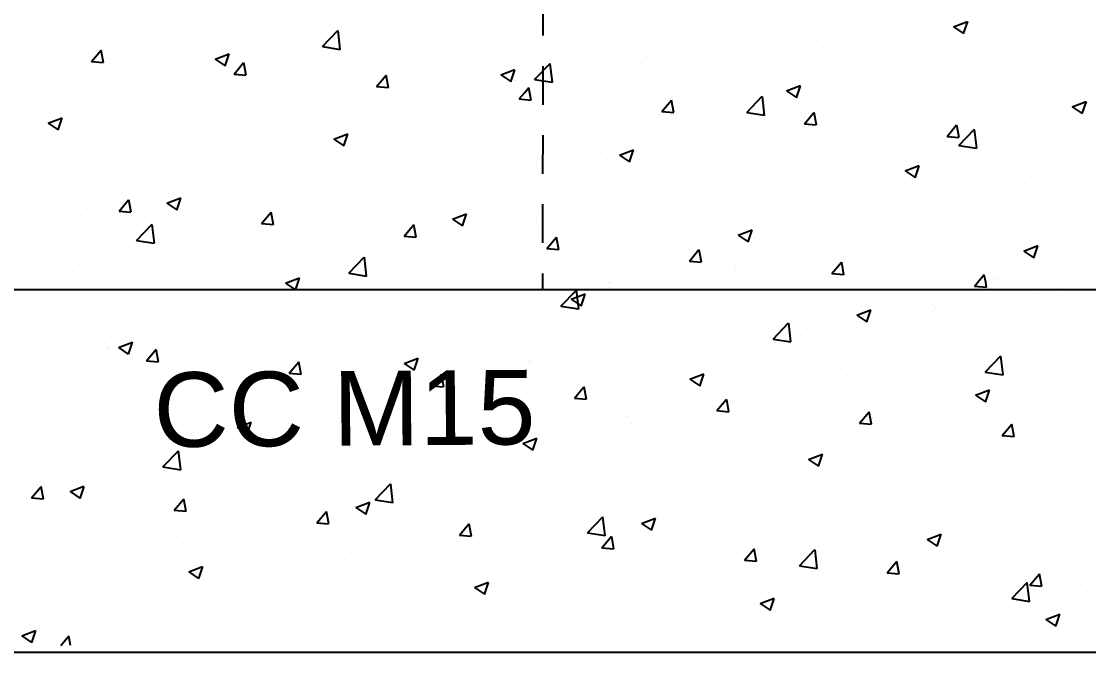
# Model space of a CAD drawing. Header units: inches. Extents: x 326 to 450, y 282 to 479.
# Drawn here: x 338.43 to 341.937, y 287.3 to 289.374 of the extents above; entities that cross this region are included whole.
import ezdxf

# ---------------------------------------------------------------- set-up
doc = ezdxf.new("R2010")
doc.units = ezdxf.units.IN
doc.header["$MEASUREMENT"] = 0
doc.linetypes.add('HIDDEN', pattern=[9.525, 6.35, -3.175])
for name, color, linetype in [('DRAWING', 7, 'Continuous'), ('HATCH', 7, 'Continuous'), ('TEXT', 7, 'Continuous')]:
    doc.layers.add(name, color=color, linetype=linetype)
doc.styles.get("Standard").update_dxf_attribs({"font": 'arial.ttf'})

msp = doc.modelspace()

# ---------------------------------------------------------------- linework, layer by layer
at = {"layer": 'DRAWING', "linetype": 'HIDDEN', "ltscale": 0.02}
msp.add_line((340.15053, 295.58316), (340.14224, 288.49336), dxfattribs=at)
at = {"layer": 'DRAWING', "ltscale": 0.02}
msp.add_lwpolyline([(335.80956, 288.49336), (343.38428, 288.49336), (343.38428, 287.30024), (335.80956, 287.30024)], close=True, dxfattribs=at)
at = {"layer": 'HATCH', "ltscale": 0.02}
for p, q in [((339.41919, 289.29102), (339.47007, 289.34406)), ((339.47768, 289.28155), (339.47047, 289.34359)), ((339.56686, 289.35112), (339.56686, 289.35112)), ((341.2895, 289.34287), (341.2895, 289.34287)), ((341.49332, 289.35641), (341.53907, 289.37396)), ((341.49332, 289.3564), (341.52582, 289.33449)), ((341.52621, 289.334), (341.53946, 289.37348)), ((341.63685, 289.3555), (341.63685, 289.3555)), ((341.80435, 289.34968), (341.80435, 289.34968)), ((338.46684, 289.32525), (338.46684, 289.32525)), ((338.74169, 289.3276), (338.74169, 289.3276)), ((338.94493, 289.33518), (338.94493, 289.33518)), ((339.09043, 289.31286), (339.09043, 289.31286)), ((339.40332, 289.32959), (339.40332, 289.32959)), ((339.86343, 289.32253), (339.86343, 289.32253)), ((340.13832, 289.33955), (340.13832, 289.33955)), ((341.04208, 289.3103), (341.04208, 289.3103)), ((338.66003, 289.24206), (338.69152, 289.27959)), ((338.69947, 289.23816), (338.69192, 289.27911)), ((338.99074, 289.27527), (338.99074, 289.27527)), ((339.41919, 289.29102), (339.47729, 289.28201)), ((339.43916, 289.29813), (339.43916, 289.29813)), ((339.7879, 289.28339), (339.7879, 289.28339)), ((339.8029, 289.29356), (339.8029, 289.29356)), ((340.87854, 289.28877), (340.87854, 289.28877)), ((341.25587, 289.29011), (341.25587, 289.29011)), ((341.46505, 289.3007), (341.46505, 289.3007)), ((338.5307, 289.25458), (338.5307, 289.25458)), ((338.56394, 289.26978), (338.56394, 289.26978)), ((338.66003, 289.24206), (338.69908, 289.23864)), ((338.74333, 289.24269), (338.74333, 289.24269)), ((338.87944, 289.23985), (338.87944, 289.23985)), ((339.06673, 289.25034), (339.11247, 289.2679)), ((339.06673, 289.25034), (339.09923, 289.22842)), ((339.09962, 289.22794), (339.11287, 289.26742)), ((339.1286, 289.20106), (339.1601, 289.2386)), ((339.16804, 289.19716), (339.16049, 289.23811)), ((339.4636, 289.24458), (339.4636, 289.24458)), ((339.48244, 289.25714), (339.48244, 289.25714)), ((340.11639, 289.18289), (340.16728, 289.23592)), ((340.13663, 289.26866), (340.13663, 289.26866)), ((340.17489, 289.17342), (340.16767, 289.23546)), ((340.48537, 289.25392), (340.48537, 289.25392)), ((340.8341, 289.23919), (340.8341, 289.23919)), ((341.13507, 289.25888), (341.13507, 289.25888)), ((338.57978, 289.22116), (338.57978, 289.22116)), ((339.1286, 289.20106), (339.16765, 289.19765)), ((339.13362, 289.20275), (339.13362, 289.20275)), ((339.22817, 289.22511), (339.22817, 289.22511)), ((339.57691, 289.21038), (339.57691, 289.21038)), ((340.00558, 289.19802), (340.05132, 289.21558)), ((340.03847, 289.17562), (340.05171, 289.2151)), ((340.21854, 289.20188), (340.21854, 289.20188)), ((340.46596, 289.23445), (340.46596, 289.23445)), ((340.79965, 289.21288), (340.79965, 289.21288)), ((340.87489, 289.22471), (340.87489, 289.22471)), ((341.18284, 289.22445), (341.18284, 289.22445)), ((341.53157, 289.20972), (341.53157, 289.20972)), ((339.10146, 289.19174), (339.10146, 289.19174)), ((339.59717, 289.16007), (339.62867, 289.1976)), ((339.63661, 289.15617), (339.62906, 289.19712)), ((339.92564, 289.19564), (339.92564, 289.19564)), ((340.00558, 289.19802), (340.03807, 289.1761)), ((340.055, 289.18035), (340.055, 289.18035)), ((340.11639, 289.18289), (340.17449, 289.17388)), ((340.27438, 289.18091), (340.27438, 289.18091)), ((340.62311, 289.16617), (340.62311, 289.16617)), ((341.88031, 289.19499), (341.88031, 289.19499)), ((338.7982, 289.15676), (338.7982, 289.15676)), ((339.59717, 289.16007), (339.63622, 289.15665)), ((340.06574, 289.11908), (340.08399, 289.14082)), ((340.08399, 289.14082), (340.09724, 289.15661)), ((340.10518, 289.11517), (340.09763, 289.15612)), ((340.46035, 289.1639), (340.46035, 289.1639)), ((340.4939, 289.15931), (340.4939, 289.15931)), ((340.94442, 289.1457), (340.99017, 289.16326)), ((340.94443, 289.1457), (340.97692, 289.12378)), ((340.97185, 289.15144), (340.97185, 289.15144)), ((340.97731, 289.1233), (340.99056, 289.16278)), ((341.32058, 289.1367), (341.32058, 289.1367)), ((341.53022, 289.13953), (341.53022, 289.13953)), ((341.69376, 289.16106), (341.69376, 289.16106)), ((341.79641, 289.13221), (341.79641, 289.13221)), ((338.4589, 289.10778), (338.4589, 289.10778)), ((338.72048, 289.12635), (338.72048, 289.12635)), ((339.64242, 289.12603), (339.64242, 289.12603)), ((340.06574, 289.11908), (340.08396, 289.11748)), ((340.08396, 289.11748), (340.10479, 289.11566)), ((340.13037, 289.12208), (340.13037, 289.12208)), ((340.53431, 289.07808), (340.56581, 289.11561)), ((340.57375, 289.07418), (340.5662, 289.11513)), ((340.8136, 289.07476), (340.86448, 289.12779)), ((340.8721, 289.06529), (340.86488, 289.12733)), ((341.66932, 289.12197), (341.66932, 289.12197)), ((341.88327, 289.09338), (341.92901, 289.11094)), ((341.91616, 289.07098), (341.92941, 289.11046)), ((339.23146, 289.07192), (339.23146, 289.07192)), ((339.39501, 289.09345), (339.39501, 289.09345)), ((339.79496, 289.07608), (339.79496, 289.07608)), ((340.11292, 289.09392), (340.11292, 289.09392)), ((340.53431, 289.07808), (340.57336, 289.07466)), ((340.8136, 289.07476), (340.8717, 289.06575)), ((341.00289, 289.03709), (341.03438, 289.07462)), ((341.04233, 289.03318), (341.03477, 289.07413)), ((341.11764, 289.08521), (341.11764, 289.08521)), ((341.4571, 289.08323), (341.4571, 289.08323)), ((341.88327, 289.09338), (341.91577, 289.07146)), ((338.51783, 289.03964), (338.56357, 289.0572)), ((338.51783, 289.03964), (338.55033, 289.01772)), ((338.55072, 289.01724), (338.56397, 289.05672)), ((339.45565, 289.0271), (339.45565, 289.0271)), ((339.73194, 289.02852), (339.73194, 289.02852)), ((340.70668, 289.0311), (340.70668, 289.0311)), ((340.87022, 289.05264), (340.87022, 289.05264)), ((341.00289, 289.03709), (341.04193, 289.03367)), ((341.12713, 289.04141), (341.12713, 289.04141)), ((341.47146, 288.99609), (341.50295, 289.03362)), ((341.5109, 288.99219), (341.50334, 289.03314)), ((338.61172, 288.99553), (338.61172, 288.99553)), ((338.81889, 289.01761), (338.81889, 289.01761)), ((339.45668, 288.98732), (339.50242, 289.00488)), ((339.48957, 288.96492), (339.50281, 289.00439)), ((340.79171, 288.99541), (340.79171, 288.99541)), ((341.47146, 288.99609), (341.5105, 288.99268)), ((341.51081, 288.96663), (341.56169, 289.01966)), ((341.5693, 288.95716), (341.56208, 289.0192)), ((338.57147, 288.98503), (338.57147, 288.98503)), ((338.96046, 288.9808), (338.96046, 288.9808)), ((339.12568, 288.98528), (339.12568, 288.98528)), ((339.30919, 288.96606), (339.30919, 288.96606)), ((339.35095, 288.96312), (339.35095, 288.96312)), ((339.45668, 288.98732), (339.48917, 288.9654)), ((340.2941, 288.97679), (340.2941, 288.97679)), ((341.51081, 288.96663), (341.56891, 288.95762)), ((341.60988, 288.96571), (341.60988, 288.96571)), ((338.79026, 288.93928), (338.79026, 288.93928)), ((339.65793, 288.95133), (339.65793, 288.95133)), ((339.88314, 288.92268), (339.88314, 288.92268)), ((340.00666, 288.93659), (340.00666, 288.93659)), ((340.04669, 288.94421), (340.04669, 288.94421)), ((340.3554, 288.92186), (340.3554, 288.92186)), ((340.39553, 288.935), (340.44127, 288.95256)), ((340.39553, 288.935), (340.42802, 288.91308)), ((340.42841, 288.9126), (340.44166, 288.95207)), ((340.45241, 288.94643), (340.45241, 288.94643)), ((341.76932, 288.93597), (341.76932, 288.93597)), ((338.45095, 288.8903), (338.45095, 288.8903)), ((338.96997, 288.89773), (338.96997, 288.89773)), ((340.12243, 288.90461), (340.12243, 288.90461)), ((340.70413, 288.90712), (340.70413, 288.90712)), ((341.05287, 288.89239), (341.05287, 288.89239)), ((341.2289, 288.90032), (341.2289, 288.90032)), ((341.33437, 288.88268), (341.38011, 288.90024)), ((341.36726, 288.86028), (341.38051, 288.89975)), ((341.5219, 288.9034), (341.5219, 288.9034)), ((341.78846, 288.91474), (341.78846, 288.91474)), ((339.47057, 288.86837), (339.47057, 288.86837)), ((339.78701, 288.85861), (339.78701, 288.85861)), ((341.33437, 288.88268), (341.36687, 288.86076)), ((341.35836, 288.88186), (341.35836, 288.88186)), ((341.4016, 288.87765), (341.4016, 288.87765)), ((341.44916, 288.86576), (341.44916, 288.86576)), ((341.75034, 288.86292), (341.75034, 288.86292)), ((338.58899, 288.83233), (338.58899, 288.83233)), ((339.22315, 288.83579), (339.22315, 288.83579)), ((340.84792, 288.83492), (340.84792, 288.83492)), ((340.94578, 288.82755), (340.94578, 288.82755)), ((341.11918, 288.82394), (341.11918, 288.82394)), ((341.76642, 288.82228), (341.76642, 288.82228)), ((338.75067, 288.75067), (338.78217, 288.7882)), ((338.79011, 288.74677), (338.78256, 288.78772)), ((338.90778, 288.77662), (338.95352, 288.79417)), ((338.94067, 288.75422), (338.95391, 288.79369)), ((339.05961, 288.81426), (339.05961, 288.81426)), ((339.44771, 288.80963), (339.44771, 288.80963)), ((340.69837, 288.79497), (340.69837, 288.79497)), ((338.64703, 288.75995), (338.64703, 288.75995)), ((338.75067, 288.75067), (338.78972, 288.74725)), ((338.90778, 288.77662), (338.94027, 288.7547)), ((339.11773, 288.76781), (339.11773, 288.76781)), ((339.21924, 288.70967), (339.25074, 288.74721)), ((339.25868, 288.70577), (339.25113, 288.74672)), ((340.46693, 288.76952), (340.46693, 288.76952)), ((340.53482, 288.77344), (340.53482, 288.77344)), ((340.78377, 288.77794), (340.78377, 288.77794)), ((341.38543, 288.75688), (341.38543, 288.75688)), ((338.78231, 288.72181), (338.78231, 288.72181)), ((339.21924, 288.70967), (339.25829, 288.70626)), ((339.84663, 288.7243), (339.89237, 288.74186)), ((339.84663, 288.7243), (339.87912, 288.70238)), ((339.87951, 288.7019), (339.89276, 288.74137)), ((340.12225, 288.71913), (340.12225, 288.71913)), ((340.44446, 288.72896), (340.44446, 288.72896)), ((338.80859, 288.65465), (338.85947, 288.70768)), ((338.86709, 288.64518), (338.85987, 288.70722)), ((339.68782, 288.66868), (339.71931, 288.70621)), ((339.72726, 288.66478), (339.7197, 288.70573)), ((339.87483, 288.68655), (339.87483, 288.68655)), ((340.08595, 288.70413), (340.08595, 288.70413)), ((340.11449, 288.68714), (340.11449, 288.68714)), ((340.78547, 288.67198), (340.83121, 288.68954)), ((340.81836, 288.64957), (340.83161, 288.68905)), ((341.00445, 288.69148), (341.00445, 288.69148)), ((341.59746, 288.67831), (341.59746, 288.67831)), ((341.78052, 288.69727), (341.78052, 288.69727)), ((338.44301, 288.67283), (338.44301, 288.67283)), ((338.48451, 288.66171), (338.48451, 288.66171)), ((338.80859, 288.65465), (338.86669, 288.64564)), ((338.83324, 288.64697), (338.83324, 288.64697)), ((339.68782, 288.66868), (339.72686, 288.66526)), ((339.71129, 288.66502), (339.71129, 288.66502)), ((339.77907, 288.64114), (339.77907, 288.64114)), ((340.15639, 288.62768), (340.18788, 288.66522)), ((340.19583, 288.62378), (340.18827, 288.66473)), ((340.78547, 288.67198), (340.81797, 288.65006)), ((341.35005, 288.64573), (341.35005, 288.64573)), ((341.44122, 288.64829), (341.44122, 288.64829)), ((339.18198, 288.63224), (339.18198, 288.63224)), ((339.29871, 288.61071), (339.29871, 288.61071)), ((339.53071, 288.6175), (339.53071, 288.6175)), ((339.70497, 288.63873), (339.70497, 288.63873)), ((340.15639, 288.62768), (340.19543, 288.62427)), ((340.62347, 288.62609), (340.62347, 288.62609)), ((340.62496, 288.58669), (340.65645, 288.62422)), ((340.6644, 288.58279), (340.65684, 288.62374)), ((341.11124, 288.60646), (341.11124, 288.60646)), ((341.18651, 288.6242), (341.18651, 288.6242)), ((341.72432, 288.61966), (341.77006, 288.63722)), ((341.72432, 288.61966), (341.75681, 288.59774)), ((341.75721, 288.59725), (341.77045, 288.63673)), ((338.62225, 288.57396), (338.62225, 288.57396)), ((339.05129, 288.57813), (339.05129, 288.57813)), ((339.32398, 288.57333), (339.32398, 288.57333)), ((339.43976, 288.59216), (339.43976, 288.59216)), ((339.5058, 288.54652), (339.55668, 288.59955)), ((339.56429, 288.53705), (339.55708, 288.59909)), ((339.87945, 288.60277), (339.87945, 288.60277)), ((340.22818, 288.58803), (340.22818, 288.58803)), ((340.57692, 288.5733), (340.57692, 288.5733)), ((340.62496, 288.58669), (340.66401, 288.58327)), ((340.77393, 288.56989), (340.77393, 288.56989)), ((341.09353, 288.54569), (341.12502, 288.58323)), ((341.13297, 288.54179), (341.12541, 288.58274)), ((338.88775, 288.5566), (338.88775, 288.5566)), ((338.97098, 288.55922), (338.97098, 288.55922)), ((339.10979, 288.55034), (339.10979, 288.55034)), ((339.31972, 288.54449), (339.31972, 288.54449)), ((339.5058, 288.54652), (339.5639, 288.53751)), ((340.24248, 288.56069), (340.24248, 288.56069)), ((340.52651, 288.53731), (340.52651, 288.53731)), ((340.77582, 288.56047), (340.77582, 288.56047)), ((340.92565, 288.55856), (340.92565, 288.55856)), ((341.09353, 288.54569), (341.13258, 288.54228)), ((341.27439, 288.54383), (341.27439, 288.54383)), ((341.57254, 288.51714), (341.59359, 288.54223)), ((341.59853, 288.51714), (341.59399, 288.54175)), ((338.47517, 288.50229), (338.47517, 288.50229)), ((338.77437, 288.50434), (338.77437, 288.50434)), ((338.943, 288.50794), (338.943, 288.50794)), ((339.29773, 288.51359), (339.30695, 288.51714)), ((339.29773, 288.51359), (339.33022, 288.49168)), ((339.30695, 288.51714), (339.34347, 288.53115)), ((339.33061, 288.49119), (339.33932, 288.51714)), ((339.33932, 288.51714), (339.34386, 288.53067)), ((339.66845, 288.52975), (339.66845, 288.52975)), ((340.01719, 288.51502), (340.01719, 288.51502)), ((340.36297, 288.51578), (340.36297, 288.51578)), ((340.36592, 288.50028), (340.36592, 288.50028)), ((340.43652, 288.51149), (340.43652, 288.51149)), ((341.5621, 288.5047), (341.57254, 288.51714)), ((341.5621, 288.5047), (341.60115, 288.50128)), ((341.60154, 288.5008), (341.59853, 288.51714)), ((341.62312, 288.5291), (341.62312, 288.5291)), ((341.63493, 288.52826), (341.63493, 288.52826)), ((339.8615, 288.49529), (339.8615, 288.49529)), ((340.10654, 288.46966), (340.10654, 288.46966)), ((340.203, 288.43839), (340.25389, 288.49142)), ((340.23657, 288.46127), (340.28231, 288.47883)), ((340.2615, 288.42892), (340.25428, 288.49096)), ((340.26946, 288.43887), (340.28271, 288.47835)), ((340.71466, 288.48555), (340.71466, 288.48555)), ((341.06339, 288.47081), (341.06339, 288.47081)), ((341.77258, 288.47979), (341.77258, 288.47979)), ((341.83819, 288.47496), (341.83819, 288.47496)), ((338.43507, 288.45536), (338.43507, 288.45536)), ((338.56202, 288.44254), (338.56202, 288.44254)), ((339.48052, 288.4299), (339.48052, 288.4299)), ((339.70297, 288.42889), (339.70297, 288.42889)), ((339.95039, 288.46147), (339.95039, 288.46147)), ((340.203, 288.43839), (340.2611, 288.42938)), ((340.23657, 288.46127), (340.26907, 288.43936)), ((341.25394, 288.46286), (341.25394, 288.46286)), ((341.41213, 288.45608), (341.41213, 288.45608)), ((341.43327, 288.43081), (341.43327, 288.43081)), ((341.76086, 288.44134), (341.76086, 288.44134)), ((339.53943, 288.40736), (339.53943, 288.40736)), ((339.77112, 288.42367), (339.77112, 288.42367)), ((340.87296, 288.39747), (340.87296, 288.39747)), ((341.17542, 288.40895), (341.22116, 288.42651)), ((341.17542, 288.40895), (341.20791, 288.38704)), ((341.20831, 288.38655), (341.22155, 288.42603)), ((341.42561, 288.42065), (341.42561, 288.42065)), ((339.09953, 288.3645), (339.09953, 288.3645)), ((339.43182, 288.37469), (339.43182, 288.37469)), ((340.90021, 288.33026), (340.95109, 288.38329)), ((340.95871, 288.32079), (340.95149, 288.38283)), ((341.01465, 288.36654), (341.01465, 288.36654)), ((341.1033, 288.38899), (341.1033, 288.38899)), ((341.17819, 288.38807), (341.17819, 288.38807)), ((339.10184, 288.33286), (339.10184, 288.33286)), ((339.12685, 288.35305), (339.12685, 288.35305)), ((340.49198, 288.33207), (340.49198, 288.33207)), ((340.76788, 288.34299), (340.76788, 288.34299)), ((340.90021, 288.33026), (340.95831, 288.32125)), ((338.70327, 288.31491), (338.70327, 288.31491)), ((338.71589, 288.29894), (338.71589, 288.29894)), ((338.71855, 288.2991), (338.71855, 288.2991)), ((338.74883, 288.30289), (338.79457, 288.32045)), ((338.74883, 288.30289), (338.78132, 288.28097)), ((338.78171, 288.28049), (338.79496, 288.31997)), ((338.84132, 288.25928), (338.87281, 288.29681)), ((338.88076, 288.25538), (338.8732, 288.29632)), ((338.87943, 288.32047), (338.87943, 288.32047)), ((339.05201, 288.30017), (339.05201, 288.30017)), ((340.42857, 288.29401), (340.42857, 288.29401)), ((340.60207, 288.31223), (340.60207, 288.31223)), ((338.76643, 288.28687), (338.76643, 288.28687)), ((338.84132, 288.25928), (338.88036, 288.25586)), ((339.30989, 288.21828), (339.34138, 288.25581)), ((339.34933, 288.21438), (339.34177, 288.25533)), ((339.40074, 288.28544), (339.40074, 288.28544)), ((339.68767, 288.25057), (339.73341, 288.26813)), ((339.72056, 288.22817), (339.73381, 288.26765)), ((339.74948, 288.2707), (339.74948, 288.2707)), ((340.09821, 288.25597), (340.09821, 288.25597)), ((340.11099, 288.26667), (340.11099, 288.26667)), ((340.19111, 288.25812), (340.19111, 288.25812)), ((340.35465, 288.27965), (340.35465, 288.27965)), ((341.59742, 288.22213), (341.6483, 288.27516)), ((341.65591, 288.21266), (341.64869, 288.2747)), ((341.76463, 288.26232), (341.76463, 288.26232)), ((339.30989, 288.21828), (339.34894, 288.21487)), ((339.68767, 288.25057), (339.72017, 288.22865)), ((340.0986, 288.25219), (340.0986, 288.25219)), ((340.44695, 288.24123), (340.44695, 288.24123)), ((340.79568, 288.2265), (340.79568, 288.2265)), ((341.59742, 288.22213), (341.65552, 288.21312)), ((341.82987, 288.23883), (341.82987, 288.23883)), ((339.73001, 288.20128), (339.73001, 288.20128)), ((339.76318, 288.20619), (339.76318, 288.20619)), ((339.77846, 288.17729), (339.80995, 288.21482)), ((339.77853, 288.20381), (339.77853, 288.20381)), ((339.8179, 288.17339), (339.81034, 288.21433)), ((340.62652, 288.19825), (340.67226, 288.21581)), ((340.62652, 288.19825), (340.65902, 288.17633)), ((340.65941, 288.17585), (340.67265, 288.21533)), ((341.14442, 288.21176), (341.14442, 288.21176)), ((341.42533, 288.21334), (341.42533, 288.21334)), ((341.49315, 288.19703), (341.49315, 288.19703)), ((341.66633, 288.2173), (341.66633, 288.2173)), ((339.36757, 288.1497), (339.36757, 288.1497)), ((339.42388, 288.15721), (339.42388, 288.15721)), ((339.53111, 288.17123), (339.53111, 288.17123)), ((339.77846, 288.17729), (339.81751, 288.17387)), ((340.24703, 288.13629), (340.27852, 288.17383)), ((340.28647, 288.13239), (340.27892, 288.17334)), ((341.09535, 288.17152), (341.09535, 288.17152)), ((341.25375, 288.16299), (341.25375, 288.16299)), ((341.56537, 288.14593), (341.61111, 288.16349)), ((341.59825, 288.12353), (341.6115, 288.16301)), ((341.84189, 288.18229), (341.84189, 288.18229)), ((339.0939, 288.11539), (339.0939, 288.11539)), ((339.34903, 288.13588), (339.34903, 288.13588)), ((340.24703, 288.13629), (340.28608, 288.13288)), ((340.7156, 288.0953), (340.7471, 288.13283)), ((340.75504, 288.0914), (340.74749, 288.13234)), ((340.75993, 288.12552), (340.75993, 288.12552)), ((341.00633, 288.13041), (341.00633, 288.13041)), ((341.56537, 288.14593), (341.59786, 288.12401)), ((341.60796, 288.13847), (341.60796, 288.13847)), ((338.95499, 288.09538), (338.95499, 288.09538)), ((340.7156, 288.0953), (340.75465, 288.09188)), ((340.84279, 288.10888), (340.84279, 288.10888)), ((341.18417, 288.0543), (341.21567, 288.09184)), ((341.22361, 288.0504), (341.21606, 288.09135)), ((338.70757, 288.06281), (338.70757, 288.06281)), ((338.75848, 288.06939), (338.75848, 288.06939)), ((338.96804, 288.07048), (338.96804, 288.07048)), ((339.13877, 288.03987), (339.18451, 288.05743)), ((339.17166, 288.01747), (339.18491, 288.05694)), ((340.42063, 288.07654), (340.42063, 288.07654)), ((340.43021, 288.05457), (340.43021, 288.05457)), ((341.18417, 288.0543), (341.22322, 288.05089)), ((341.22697, 288.07308), (341.22697, 288.07308)), ((341.65274, 288.01331), (341.68424, 288.05084)), ((341.69218, 288.00941), (341.68463, 288.05035)), ((341.75669, 288.04485), (341.75669, 288.04485)), ((338.54403, 288.04128), (338.54403, 288.04128)), ((339.13877, 288.03987), (339.17127, 288.01795)), ((340.09065, 288.03472), (340.09065, 288.03472)), ((340.18279, 288.02199), (340.18279, 288.02199)), ((341.65274, 288.01331), (341.69179, 288.00989)), ((341.90543, 288.01375), (341.90543, 288.01375)), ((338.57605, 287.98108), (338.57605, 287.98108)), ((338.58706, 288.00509), (338.58706, 288.00509)), ((339.75524, 287.98872), (339.75524, 287.98872)), ((340.01925, 288.00046), (340.01925, 288.00046)), ((340.07762, 287.98755), (340.12336, 288.00511)), ((340.07762, 287.98755), (340.11012, 287.96563)), ((340.11051, 287.96515), (340.12375, 288.00462)), ((340.84599, 288.00768), (340.84599, 288.00768)), ((341.41738, 287.99587), (341.41738, 287.99587)), ((341.65801, 287.98117), (341.65801, 287.98117)), ((341.76449, 287.99503), (341.76449, 287.99503)), ((338.8952, 287.91015), (338.94609, 287.96318)), ((338.92479, 287.96635), (338.92479, 287.96635)), ((338.9537, 287.90068), (338.94648, 287.96272)), ((339.27352, 287.95161), (339.27352, 287.95161)), ((339.41593, 287.93974), (339.41593, 287.93974)), ((339.60667, 287.94614), (339.60667, 287.94614)), ((340.46501, 287.94228), (340.46501, 287.94228)), ((341.01647, 287.93523), (341.06221, 287.95279)), ((341.04935, 287.91283), (341.0626, 287.9523)), ((341.08741, 287.95405), (341.08741, 287.95405)), ((341.49447, 287.95964), (341.49447, 287.95964)), ((338.8952, 287.91015), (338.9533, 287.90114)), ((339.35926, 287.91357), (339.35926, 287.91357)), ((339.62226, 287.93688), (339.62226, 287.93688)), ((339.97099, 287.92214), (339.97099, 287.92214)), ((340.31973, 287.90741), (340.31973, 287.90741)), ((340.75199, 287.90805), (340.75199, 287.90805)), ((341.01647, 287.93523), (341.04896, 287.91331)), ((341.08189, 287.90533), (341.08189, 287.90533)), ((341.38351, 287.92964), (341.38351, 287.92964)), ((338.7138, 287.89333), (338.7138, 287.89333)), ((339.06253, 287.8786), (339.06253, 287.8786)), ((339.08596, 287.89792), (339.08596, 287.89792)), ((339.19571, 287.89204), (339.19571, 287.89204)), ((340.08402, 287.87689), (340.08402, 287.87689)), ((340.66846, 287.89267), (340.66846, 287.89267)), ((340.83447, 287.87275), (340.83447, 287.87275)), ((341.0172, 287.87794), (341.0172, 287.87794)), ((338.46339, 287.80888), (338.49488, 287.84641)), ((338.50283, 287.80498), (338.49527, 287.84593)), ((338.58987, 287.82917), (338.63561, 287.84672)), ((338.62276, 287.80676), (338.63601, 287.84624)), ((338.75054, 287.85192), (338.75054, 287.85192)), ((338.78313, 287.83772), (338.78313, 287.83772)), ((339.41127, 287.86386), (339.41127, 287.86386)), ((339.59241, 287.80202), (339.64329, 287.85505)), ((339.6509, 287.79255), (339.64369, 287.85459)), ((339.76, 287.84913), (339.76, 287.84913)), ((340.10874, 287.83439), (340.10874, 287.83439)), ((340.41269, 287.85907), (340.41269, 287.85907)), ((340.67093, 287.85122), (340.67093, 287.85122)), ((341.00252, 287.86424), (341.00252, 287.86424)), ((341.36593, 287.86321), (341.36593, 287.86321)), ((341.71467, 287.84847), (341.71467, 287.84847)), ((338.46339, 287.80888), (338.50244, 287.80546)), ((338.53572, 287.80515), (338.53572, 287.80515)), ((338.58987, 287.82917), (338.62237, 287.80725)), ((338.93196, 287.76788), (338.96345, 287.80542)), ((338.9714, 287.76398), (338.96385, 287.80493)), ((339.59241, 287.80202), (339.65051, 287.79301)), ((339.70304, 287.81149), (339.70304, 287.81149)), ((340.08271, 287.81725), (340.08271, 287.81725)), ((340.45747, 287.81966), (340.45747, 287.81966)), ((340.62154, 287.79884), (340.62154, 287.79884)), ((340.80621, 287.80492), (340.80621, 287.80492)), ((341.74874, 287.82738), (341.74874, 287.82738)), ((338.93196, 287.76789), (338.97101, 287.76447)), ((339.40053, 287.72689), (339.43203, 287.76442)), ((339.43997, 287.72299), (339.43242, 287.76394)), ((339.52872, 287.77685), (339.57446, 287.7944)), ((339.52872, 287.77685), (339.56122, 287.75493)), ((339.56161, 287.75444), (339.57485, 287.79392)), ((339.74729, 287.77125), (339.74729, 287.77125)), ((340.01094, 287.76433), (340.01094, 287.76433)), ((340.25835, 287.7969), (340.25835, 287.7969)), ((341.15494, 287.79019), (341.15494, 287.79019)), ((341.40944, 287.7784), (341.40944, 287.7784)), ((341.50368, 287.77545), (341.50368, 287.77545)), ((339.32206, 287.74609), (339.32206, 287.74609)), ((339.84739, 287.7428), (339.84739, 287.7428)), ((340.24056, 287.73345), (340.24056, 287.73345)), ((340.28962, 287.69389), (340.3405, 287.74692)), ((340.34811, 287.68442), (340.34089, 287.74646)), ((340.46757, 287.72453), (340.51331, 287.74208)), ((340.50045, 287.70212), (340.5137, 287.7416)), ((341.07946, 287.73657), (341.07946, 287.73657)), ((341.73357, 287.75608), (341.73357, 287.75608)), ((341.85241, 287.76072), (341.85241, 287.76072)), ((339.40053, 287.72689), (339.43958, 287.72347)), ((339.40799, 287.72227), (339.40799, 287.72227)), ((339.8691, 287.6859), (339.9006, 287.72343)), ((339.90854, 287.68199), (339.90099, 287.72294)), ((340.28962, 287.69389), (340.34772, 287.68488)), ((340.46757, 287.72453), (340.50006, 287.70261)), ((341.32261, 287.70198), (341.32261, 287.70198)), ((341.48615, 287.72351), (341.48615, 287.72351)), ((341.633, 287.70102), (341.633, 287.70102)), ((338.94107, 287.6807), (338.94107, 287.6807)), ((339.07801, 287.68045), (339.07801, 287.68045)), ((339.43481, 287.68848), (339.43481, 287.68848)), ((339.85958, 287.66805), (339.85958, 287.66805)), ((339.8691, 287.6859), (339.90815, 287.68248)), ((340.33767, 287.6449), (340.36917, 287.68243)), ((340.37711, 287.641), (340.36956, 287.68195)), ((340.74405, 287.69058), (340.74405, 287.69058)), ((341.40641, 287.67221), (341.45215, 287.68977)), ((341.40641, 287.67221), (341.43891, 287.65029)), ((341.4393, 287.6498), (341.45255, 287.68928)), ((338.44608, 287.64901), (338.44608, 287.64901)), ((338.7426, 287.63445), (338.7426, 287.63445)), ((338.79482, 287.63428), (338.79482, 287.63428)), ((339.02386, 287.63438), (339.02386, 287.63438)), ((339.1874, 287.65591), (339.1874, 287.65591)), ((340.33767, 287.6449), (340.37672, 287.64148)), ((340.40474, 287.6416), (340.40474, 287.6416)), ((340.80624, 287.60391), (340.83774, 287.64144)), ((340.84568, 287.6), (340.83813, 287.64095)), ((340.91003, 287.64766), (340.91003, 287.64766)), ((340.98682, 287.58576), (341.0377, 287.63879)), ((341.04532, 287.57629), (341.0381, 287.63833)), ((341.25202, 287.63562), (341.25202, 287.63562)), ((338.56009, 287.6153), (338.56009, 287.6153)), ((339.14355, 287.61955), (339.14355, 287.61955)), ((339.47859, 287.60265), (339.47859, 287.60265)), ((339.49229, 287.60481), (339.49229, 287.60481)), ((339.84102, 287.59008), (339.84102, 287.59008)), ((340.07477, 287.59977), (340.07477, 287.59977)), ((340.49907, 287.59356), (340.49907, 287.59356)), ((340.66262, 287.61509), (340.66262, 287.61509)), ((340.80624, 287.60391), (340.84529, 287.60049)), ((341.27482, 287.56291), (341.30631, 287.60044)), ((341.31425, 287.55901), (341.3067, 287.59996)), ((341.7408, 287.6099), (341.7408, 287.6099)), ((338.61128, 287.58006), (338.61128, 287.58006)), ((338.97982, 287.56614), (339.02556, 287.5837)), ((338.97982, 287.56614), (339.01232, 287.54422)), ((339.01271, 287.54374), (339.02595, 287.58322)), ((339.73935, 287.55378), (339.73935, 287.55378)), ((340.18976, 287.57534), (340.18976, 287.57534)), ((340.53849, 287.56061), (340.53849, 287.56061)), ((340.87104, 287.57023), (340.87104, 287.57023)), ((340.98682, 287.58576), (341.04492, 287.57675)), ((341.27482, 287.56291), (341.31386, 287.5595)), ((341.4015, 287.56092), (341.4015, 287.56092)), ((341.74339, 287.52192), (341.77488, 287.55945)), ((341.78283, 287.51801), (341.77527, 287.55896)), ((339.09761, 287.53726), (339.09761, 287.53726)), ((339.91867, 287.51382), (339.96441, 287.53138)), ((339.95155, 287.49142), (339.9648, 287.5309)), ((340.0865, 287.53924), (340.0865, 287.53924)), ((340.88723, 287.54587), (340.88723, 287.54587)), ((341.07152, 287.5191), (341.07152, 287.5191)), ((341.23596, 287.53114), (341.23596, 287.53114)), ((341.68403, 287.47763), (341.73491, 287.53066)), ((341.74252, 287.46816), (341.73531, 287.5302)), ((341.74339, 287.52192), (341.78243, 287.5185)), ((339.40004, 287.5048), (339.40004, 287.5048)), ((339.67554, 287.48514), (339.67554, 287.48514)), ((339.83908, 287.50667), (339.83908, 287.50667)), ((339.91867, 287.51382), (339.95116, 287.4919)), ((340.49005, 287.50483), (340.49005, 287.50483)), ((341.56171, 287.49842), (341.56171, 287.49842)), ((341.5847, 287.5164), (341.5847, 287.5164)), ((341.93343, 287.50167), (341.93343, 287.50167)), ((338.71663, 287.47186), (338.71663, 287.47186)), ((339.07007, 287.46297), (339.07007, 287.46297)), ((340.7361, 287.4731), (340.7361, 287.4731)), ((340.85751, 287.4615), (340.90325, 287.47906)), ((340.85751, 287.4615), (340.89001, 287.43959)), ((340.8904, 287.4391), (340.90365, 287.47858)), ((341.3143, 287.46585), (341.3143, 287.46585)), ((341.68403, 287.47763), (341.74213, 287.46862)), ((338.73465, 287.41698), (338.73465, 287.41698)), ((339.26296, 287.43082), (339.26296, 287.43082)), ((340.10907, 287.43943), (340.10907, 287.43943)), ((340.3968, 287.42412), (340.3968, 287.42412)), ((341.15075, 287.44432), (341.15075, 287.44432)), ((341.79636, 287.40918), (341.8421, 287.42674)), ((341.82925, 287.38678), (341.84249, 287.42626)), ((338.852, 287.37672), (338.852, 287.37672)), ((339.01554, 287.39825), (339.01554, 287.39825)), ((340.06682, 287.3823), (340.06682, 287.3823)), ((340.73818, 287.39), (340.73818, 287.39)), ((341.73286, 287.39243), (341.73286, 287.39243)), ((341.79636, 287.40918), (341.82886, 287.38727)), ((338.43092, 287.35544), (338.47666, 287.373)), ((338.43092, 287.35544), (338.46342, 287.33352)), ((338.46381, 287.33304), (338.47705, 287.37252)), ((338.55951, 287.32402), (338.58553, 287.35502)), ((338.59155, 287.32402), (338.58592, 287.35454)), ((339.72809, 287.37404), (339.72809, 287.37404)), ((340.49076, 287.35743), (340.49076, 287.35743)), ((341.39355, 287.34345), (341.39355, 287.34345)), ((339.73141, 287.3363), (339.73141, 287.3363)), ((340.32722, 287.3359), (340.32722, 287.3359))]:
    msp.add_line(p, q, dxfattribs=at)

# ---------------------------------------------------------------- texts
at = {"layer": 'TEXT', "insert": (338.76814, 288.21994), "char_height": 0.24498, "width": 4.2739189, "attachment_point": 1, "rotation": 0.40756}
msp.add_mtext(' CC M15', dxfattribs=at)

doc.saveas('drawing.dxf')
